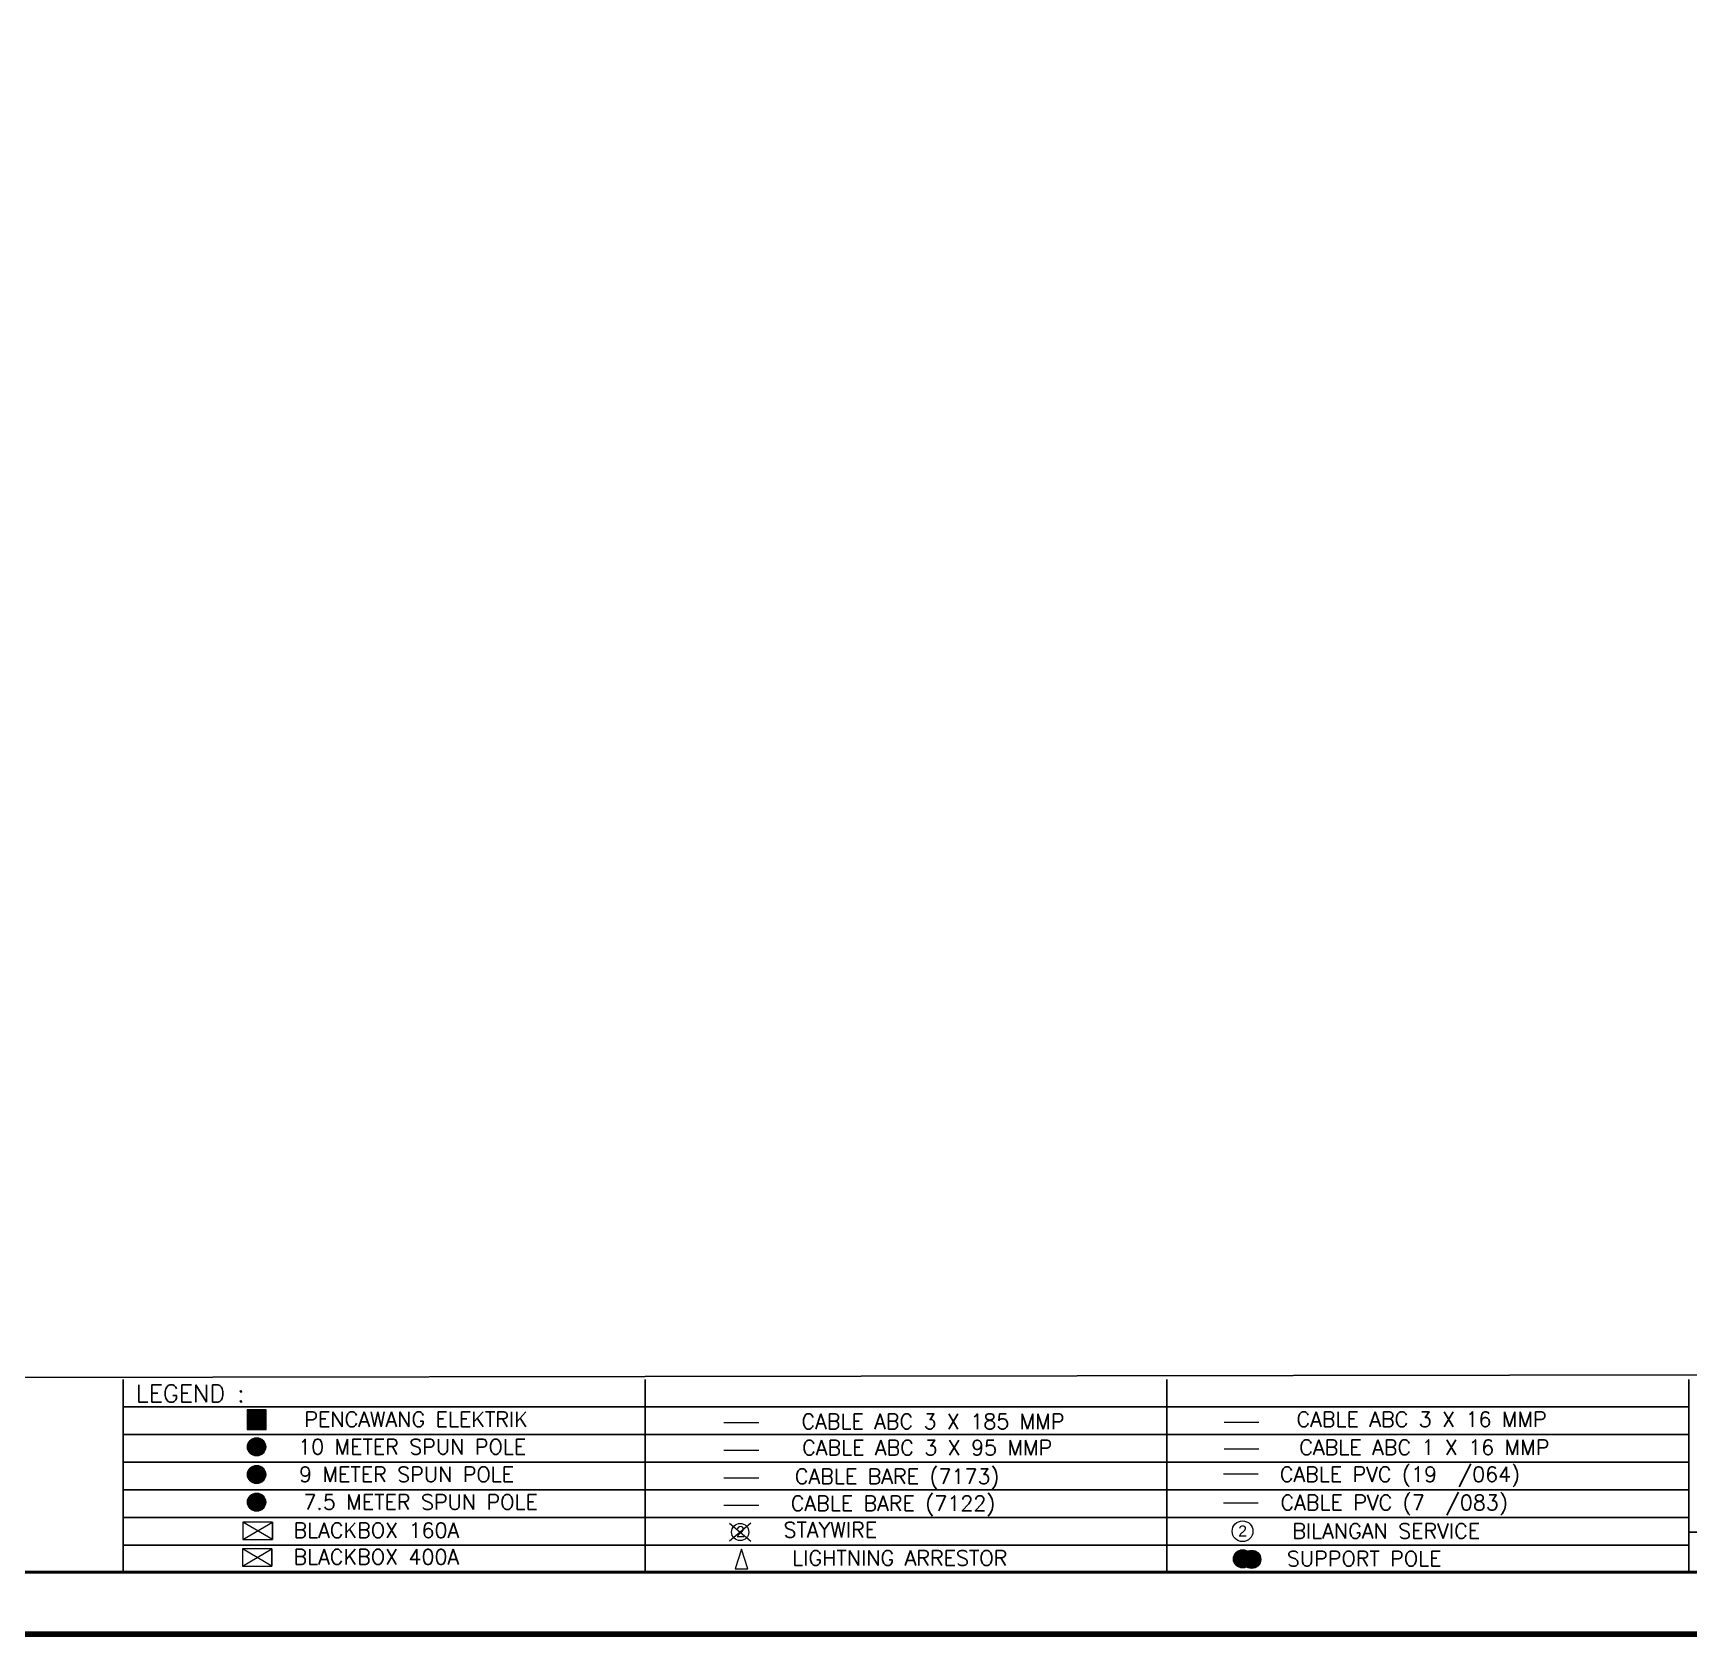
# Model space of a CAD drawing. Header units: inches. Extents: x -2907330 to 774627, y -12404360 to 10502691.
# Drawn here: x 6403 to 7193, y 375 to 1140 of the extents above; entities that cross this region are included whole.
import ezdxf
from ezdxf.enums import TextEntityAlignment as Align

# ---------------------------------------------------------------- set-up
doc = ezdxf.new("R2010")
doc.units = ezdxf.units.IN
doc.header["$MEASUREMENT"] = 0
for name, color, linetype, lineweight in [('BARE 7122', 94, 'Continuous', 0), ('LIGHTNING ARRESTOR', 2, 'Continuous', 0), ('POLE NUMBER', 7, 'Continuous', 0), ('PVC 7083', 2, 'Continuous', 0), ('PVC 9064', 4, 'Continuous', 0), ('STAYWIRE', 7, 'Continuous', 0)]:
    doc.layers.add(name, color=color, linetype=linetype, lineweight=lineweight)
doc.styles.add('Simplex.shk', font='simplex.shx', dxfattribs={"height": 1.75})
doc.styles.add('style1', font='arial.ttf', dxfattribs={"height": 2})

msp = doc.modelspace()

# ---------------------------------------------------------------- hatches: boundary and pattern name
at = {"lineweight": 0}
h = msp.add_hatch(color=3, dxfattribs=at)
h.dxf.hatch_style = 1
h.paths.add_polyline_path([(6513.88, 483.12), (6504.85, 483.12), (6504.85, 473.84), (6513.88, 473.84)])
h = msp.add_hatch(color=6, dxfattribs=at)
h.dxf.hatch_style = 1
h.paths.add_polyline_path([(6513.69, 465.49, 1), (6505, 465.49, 1)])
h = msp.add_hatch(color=5, dxfattribs=at)
h.dxf.hatch_style = 1
h.paths.add_polyline_path([(6505, 452.3, 1), (6513.69, 452.3, 1)])
h = msp.add_hatch(color=1, dxfattribs=at)
h.dxf.hatch_style = 1
h.paths.add_polyline_path([(6505, 439.12, 1), (6513.69, 439.12, 1)])
h = msp.add_hatch(color=9, dxfattribs=at)
h.dxf.hatch_style = 1
h.paths.add_polyline_path([(6975.58, 412.02, 1), (6984.27, 412.02, 1)])
h = msp.add_hatch(color=5, dxfattribs=at)
h.dxf.hatch_style = 1
h.paths.add_polyline_path([(6979.92, 411.78, 1), (6988.61, 411.78, 1)])

# ---------------------------------------------------------------- linework, layer by layer
at = {"color": 7, "linetype": 'Continuous'}
for p, q in [((5801.01, 497.77), (7803.2, 500.66)), ((7192.93, 424.75), (7803.05, 424.75))]:
    msp.add_line(p, q, dxfattribs=at)
at = {"linetype": 'Continuous'}
for p, q in [((6445.69, 497.72), (6445.69, 405.41)), ((6694.77, 497.72), (6694.77, 405.41)), ((6943.85, 497.72), (6943.85, 405.41)), ((7192.93, 497.72), (7192.93, 405.44)), ((6445.69, 484.53), (6694.77, 484.53)), ((6694.77, 484.53), (6943.85, 484.53)), ((6943.85, 484.53), (7192.93, 484.53)), ((6445.69, 471.35), (6694.77, 471.35)), ((6694.77, 471.35), (6943.85, 471.35)), ((6943.85, 471.35), (6943.85, 405.41)), ((6943.85, 471.35), (7192.93, 471.35)), ((6445.69, 458.16), (6694.77, 458.16)), ((6694.77, 458.16), (6943.85, 458.16)), ((6943.85, 458.16), (7192.93, 458.16)), ((6445.69, 444.97), (6694.77, 444.97)), ((6694.77, 444.97), (6943.85, 444.97)), ((6943.85, 444.97), (7192.93, 444.97)), ((6445.69, 431.79), (6694.77, 431.79)), ((6694.77, 431.79), (6943.85, 431.79)), ((6943.85, 431.79), (7192.93, 431.79)), ((6445.69, 418.6), (6694.77, 418.6)), ((6694.77, 418.6), (6943.85, 418.6)), ((6943.85, 418.6), (7192.93, 418.6))]:
    msp.add_line(p, q, dxfattribs=at)
at = {"linetype": 'Continuous', "const_width": 2.7}
msp.add_lwpolyline([(7846.33, 2028.86), (5452.9, 2028.86), (5452.9, 376.14), (7846.33, 376.14)], close=True, dxfattribs=at)
for points in [[(5496.19, 1999.55), (7803.05, 1999.55), (7803.05, 405.44), (5496.19, 405.44)], [(5496.34, 2000.1), (7803.2, 2000.1), (7803.2, 405.99), (5496.34, 405.99)]]:
    msp.add_lwpolyline(points, close=True)
at = {"color": 5, "lineweight": 0}
msp.add_lwpolyline([(6504.85, 473.84), (6513.88, 473.84), (6513.88, 483.12), (6504.85, 483.12)], close=True, dxfattribs=at)
at = {"color": 1, "lineweight": 0}
for points in [[(6749.1, 477), (6732.42, 477)], [(6502.56, 408.61), (6516.69, 416.88), (6516.69, 408.61), (6502.56, 416.88)]]:
    msp.add_lwpolyline(points, dxfattribs=at)
at = {"color": 30, "lineweight": 0}
for points in [[(6987.75, 477.14), (6971.07, 477.14)], [(6502.8, 421.23), (6516.93, 429.5), (6516.93, 421.23), (6502.8, 429.5)]]:
    msp.add_lwpolyline(points, dxfattribs=at)
at = {"color": 5, "lineweight": 0}
msp.add_lwpolyline([(6749.1, 463.81), (6732.42, 463.81)], dxfattribs=at)
at = {"lineweight": 0}
msp.add_lwpolyline([(6987.75, 464.46), (6971.07, 464.46)], dxfattribs=at)
at = {"color": 6, "lineweight": 0}
msp.add_lwpolyline([(6749.1, 450.63), (6732.42, 450.63)], dxfattribs=at)
at = {"color": 30, "lineweight": 0}
msp.add_lwpolyline([(6516.93, 429.5), (6502.8, 429.5), (6502.8, 421.23), (6516.93, 421.23)], close=True, dxfattribs=at)
at = {"color": 1, "lineweight": 0}
msp.add_lwpolyline([(6516.69, 416.88), (6502.56, 416.88), (6502.56, 408.61), (6516.69, 408.61)], close=True, dxfattribs=at)
at = {"color": 0, "lineweight": 0}
msp.add_circle((6509.35, 465.49), 4.35, dxfattribs=at)
at = {"lineweight": 0}
for centre, radius in [((6509.35, 452.3), 4.35), ((6509.35, 439.12), 4.35), ((6979.92, 425.21), 4.96), ((6979.92, 412.02), 4.35), ((6984.26, 411.78), 4.35)]:
    msp.add_circle(centre, radius, dxfattribs=at)
at = {"layer": 'BARE 7122', "lineweight": 0}
msp.add_lwpolyline([(6749.1, 437.44), (6732.42, 437.44)], dxfattribs=at)
at = {"layer": 'LIGHTNING ARRESTOR', "lineweight": 0}
msp.add_lwpolyline([(6740.79, 416.72), (6737.81, 407.27), (6743.77, 407.27), (6740.79, 416.72)], dxfattribs=at)
at = {"layer": 'PVC 7083', "lineweight": 0}
msp.add_lwpolyline([(6987.43, 438.69), (6970.75, 438.69)], dxfattribs=at)
at = {"layer": 'PVC 9064', "lineweight": 0}
msp.add_lwpolyline([(6987.43, 452.39), (6970.75, 452.39)], dxfattribs=at)
at = {"layer": 'STAYWIRE', "lineweight": 0}
for p, q in [((6735.09, 429.13), (6745.25, 420.5)), ((6745.25, 429.13), (6735.09, 420.5))]:
    msp.add_line(p, q, dxfattribs=at)
msp.add_circle((6740.17, 424.82), 4.1, dxfattribs=at)

# ---------------------------------------------------------------- texts
at = {"style": 'Simplex.shk'}
msp.add_text('LEGEND :', height=8.347, dxfattribs=at).set_placement((6477.73, 491), align=Align.MIDDLE_CENTER)
at = {"lineweight": 0, "style": 'Simplex.shk'}
for s, height, p in [('PENCAWANG ELEKTRIK ', 7.2341, (6587.97, 478.64)), ('CABLE ABC 3 X 16 MMP', 7.2341, (7065.38, 478.66)), ('CABLE ABC 3 X 185 MMP ', 7.2341, (6834.65, 477.62)), ('10 METER SPUN POLE', 7.2341, (6583.61, 465.52)), ('CABLE ABC 3 X 95 MMP ', 7.2341, (6831.9, 465.12)), ('CABLE ABC 1 X 16 MMP ', 7.2341, (7069.17, 465.25)), ('9 METER SPUN POLE', 7.2341, (6580.93, 452.34)), ('CABLE BARE (7173) ', 7.2341, (6817.6, 451.39)), ('CABLE PVC (19  /064)', 7.2341, (7055.07, 452.38)), ('7.5 METER SPUN POLE ', 7.2341, (6590.14, 439.15)), ('CABLE BARE (7122)', 7.2341, (6813.12, 438.51)), ('CABLE PVC (7  /083)', 7.2341, (7052.32, 438.92)), ('BLACKBOX 160A', 7.2341, (6566.52, 425.68)), ('STAYWIRE', 7.234, (6783.18, 425.89)), ('BILANGAN SERVICE', 7.2341, (7048.49, 425.34)), ('BLACKBOX 400A', 7.2341, (6566.51, 412.98)), ('LIGHTNING ARRESTOR', 7.2341, (6816.32, 412.43)), ('SUPPORT POLE', 7.2341, (7037.98, 412.15))]:
    msp.add_text(s, height=height, dxfattribs=at).set_placement(p, align=Align.MIDDLE_CENTER)
at = {"layer": 'POLE NUMBER', "style": 'style1'}
for p in [(6738.23, 422.32), (6977.86, 422.62)]:
    msp.add_text('2', height=5.37, dxfattribs=at).set_placement(p)

doc.saveas('drawing.dxf')
